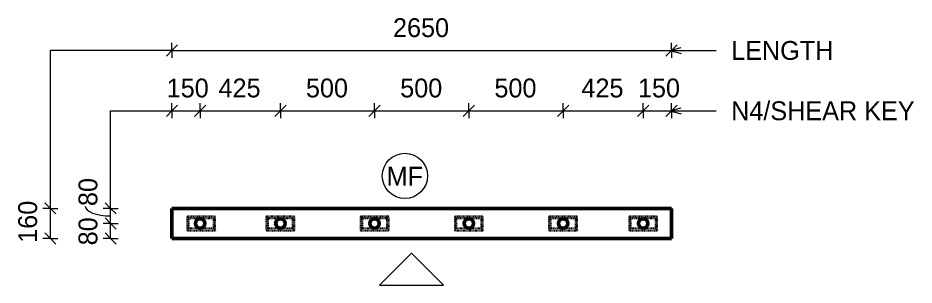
# Model space of a CAD drawing. Header units: millimetres. Extents: x 35092 to 49551, y -62783 to -4705.
# Drawn here: x 38309 to 43063, y -62580 to -61163 of the extents above; entities that cross this region are included whole.
import ezdxf

# ---------------------------------------------------------------- set-up
doc = ezdxf.new("R2010")
doc.units = ezdxf.units.MM
doc.linetypes.add('Dash', pattern=[6.36, 3.18, -3.18])
for name, color, linetype, lineweight in [('A-ANNO-DIMS', 211, 'Continuous', 9), ('A-ANNO-DIMS-40', 211, 'Continuous', 9), ('A-DETL-MBND', 5, 'Continuous', 18), ('A-WALL', 113, 'Continuous', 25), ('A-WALL-HDLN', 110, 'Dash', 25), ('G-ANNO-TEXT', 231, 'Continuous', 9)]:
    doc.layers.add(name, color=color, linetype=linetype, lineweight=lineweight)
doc.styles.add('Nirmala UI Semilight', font='NirmalaS.ttf', dxfattribs={"height": 100})
doc.dimstyles.new('Diagonal_-_2_5mm_NI_UI', dxfattribs={"dimscale": 304.8, "dimtxt": 104.736395, "dimasz": 0.19685, "dimexe": 0.131234, "dimexo": 0.0625, "dimgap": 0.131234, "dimtad": 1, "dimdec": 4, "dimzin": 0, "dimdsep": 46, "dimtxsty": 'Nirmala UI Semilight', "dimblk1": 'OBLIQUE', "dimblk2": 'OBLIQUE', "dimsah": 1, "dimcen": 0.09, "dimazin": 0, "dimtfac": 1, "dimtdec": 4, "dimtix": 1, "dimtmove": 0, "dimatfit": 3, "dimfxl": 0.131234, "dimfxlon": 1, "dimtvp": 1, "dimtolj": 1, "dimtzin": 0, "dimarcsym": 2})
doc.dimstyles.new('Diagonal_-_2_5mm_NI_UI_1', dxfattribs={"dimscale": 304.8, "dimtxt": 104.736395, "dimasz": 0.19685, "dimexe": 0.131234, "dimexo": 0.0625, "dimgap": 0.131234, "dimtad": 1, "dimdec": 4, "dimzin": 0, "dimdsep": 46, "dimtxsty": 'Nirmala UI Semilight', "dimblk1": 'OBLIQUE', "dimblk2": 'OBLIQUE', "dimsah": 1, "dimcen": 0.09, "dimazin": 0, "dimtfac": 1, "dimtdec": 4, "dimtix": 1, "dimtmove": 1, "dimatfit": 3, "dimfxl": 0.131234, "dimfxlon": 1, "dimtvp": 1, "dimtolj": 1, "dimtzin": 0, "dimarcsym": 2})

# ---------------------------------------------------------------- blocks, each defined once
blk = doc.blocks.new('DIMBLOCK1-Elevation Top1')
at = {"layer": 'A-ANNO-DIMS-40'}
for p, q in [((39126.1, -61335.3), (39126.1, -61295.3)), ((39126.1, -61335.3), (39156.1, -61305.3)), ((41776.1, -61335.3), (41776.1, -61295.3)), ((41776.1, -61335.3), (41806.1, -61305.3)), ((39126.1, -61335.3), (39096.1, -61365.3)), ((39126.1, -61335.3), (41776.1, -61335.3)), ((39126.1, -61335.3), (39126.1, -61375.3)), ((41776.1, -61335.3), (41746.1, -61365.3)), ((41776.1, -61335.3), (41776.1, -61375.3))]:
    blk.add_line(p, q, dxfattribs=at)
at = {"layer": 'A-ANNO-DIMS-40', "color": 0, "insert": (40298.7, -61164.8), "char_height": 100, "width": 365.625, "attachment_point": 1, "line_spacing_factor": 1.142579, "style": 'Nirmala UI Semilight'}
blk.add_mtext('2650', dxfattribs=at)
blk = doc.blocks.new('_Oblique')
at = {"color": 0, "linetype": 'ByBlock', "lineweight": -2}
blk.add_line((-0.5, -0.5), (0.5, 0.5), dxfattribs=at)
blk = doc.blocks.new('DIMBLOCK2-Elevation Top1')
at = {"layer": 'A-ANNO-DIMS-40'}
for p, q in [((39126.1, -61655.3), (39126.1, -61615.3)), ((39275.6, -61655.3), (39275.6, -61615.3)), ((39126.1, -61655.3), (39096.1, -61685.3)), ((39126.1, -61655.3), (39156.1, -61625.3)), ((39126.1, -61655.3), (39275.6, -61655.3)), ((39126.1, -61655.3), (39126.1, -61695.3)), ((39275.6, -61655.3), (39245.6, -61685.3)), ((39275.6, -61655.3), (39305.6, -61625.3)), ((39275.6, -61655.3), (39275.6, -61695.3))]:
    blk.add_line(p, q, dxfattribs=at)
at = {"layer": 'A-ANNO-DIMS-40', "color": 0, "insert": (39098, -61484.8), "char_height": 100, "width": 246.797, "attachment_point": 1, "line_spacing_factor": 1.142579, "style": 'Nirmala UI Semilight'}
blk.add_mtext('150', dxfattribs=at)
blk = doc.blocks.new('DIMBLOCK3-Elevation Top1')
at = {"layer": 'A-ANNO-DIMS-40'}
for p, q in [((39275.6, -61655.3), (39275.6, -61615.3)), ((39701.1, -61655.3), (39701.1, -61615.3)), ((39275.6, -61655.3), (39245.6, -61685.3)), ((39275.6, -61655.3), (39305.6, -61625.3)), ((39275.6, -61655.3), (39701.1, -61655.3)), ((39275.6, -61655.3), (39275.6, -61695.3)), ((39701.1, -61655.3), (39671.1, -61685.3)), ((39701.1, -61655.3), (39731.1, -61625.3)), ((39701.1, -61655.3), (39701.1, -61695.3))]:
    blk.add_line(p, q, dxfattribs=at)
at = {"layer": 'A-ANNO-DIMS-40', "color": 0, "insert": (39373.1, -61484.8), "char_height": 100, "width": 276.504, "attachment_point": 1, "line_spacing_factor": 1.142579, "style": 'Nirmala UI Semilight'}
blk.add_mtext('425', dxfattribs=at)
blk = doc.blocks.new('DIMBLOCK4-Elevation Top1')
at = {"layer": 'A-ANNO-DIMS-40'}
for p, q in [((39701.1, -61655.3), (39701.1, -61615.3)), ((40201.1, -61655.3), (40201.1, -61615.3)), ((39701.1, -61655.3), (39671.1, -61685.3)), ((39701.1, -61655.3), (39731.1, -61625.3)), ((39701.1, -61655.3), (40201.1, -61655.3)), ((39701.1, -61655.3), (39701.1, -61695.3)), ((40201.1, -61655.3), (40171.1, -61685.3)), ((40201.1, -61655.3), (40231.1, -61625.3)), ((40201.1, -61655.3), (40201.1, -61695.3))]:
    blk.add_line(p, q, dxfattribs=at)
at = {"layer": 'A-ANNO-DIMS-40', "color": 0, "insert": (39836.8, -61484.8), "char_height": 100, "width": 274.219, "attachment_point": 1, "line_spacing_factor": 1.142579, "style": 'Nirmala UI Semilight'}
blk.add_mtext('500', dxfattribs=at)
blk = doc.blocks.new('DIMBLOCK5-Elevation Top1')
at = {"layer": 'A-ANNO-DIMS-40'}
for p, q in [((40201.1, -61655.3), (40201.1, -61615.3)), ((40701.1, -61655.3), (40701.1, -61615.3)), ((40201.1, -61655.3), (40171.1, -61685.3)), ((40201.1, -61655.3), (40231.1, -61625.3)), ((40201.1, -61655.3), (40701.1, -61655.3)), ((40201.1, -61655.3), (40201.1, -61695.3)), ((40701.1, -61655.3), (40671.1, -61685.3)), ((40701.1, -61655.3), (40731.1, -61625.3)), ((40701.1, -61655.3), (40701.1, -61695.3))]:
    blk.add_line(p, q, dxfattribs=at)
at = {"layer": 'A-ANNO-DIMS-40', "color": 0, "insert": (40336.8, -61484.8), "char_height": 100, "width": 274.219, "attachment_point": 1, "line_spacing_factor": 1.142579, "style": 'Nirmala UI Semilight'}
blk.add_mtext('500', dxfattribs=at)
blk = doc.blocks.new('DIMBLOCK6-Elevation Top1')
at = {"layer": 'A-ANNO-DIMS-40'}
for p, q in [((40701.1, -61655.3), (40701.1, -61615.3)), ((41201.1, -61655.3), (41201.1, -61615.3)), ((40701.1, -61655.3), (40671.1, -61685.3)), ((40701.1, -61655.3), (40731.1, -61625.3)), ((40701.1, -61655.3), (41201.1, -61655.3)), ((40701.1, -61655.3), (40701.1, -61695.3)), ((41201.1, -61655.3), (41171.1, -61685.3)), ((41201.1, -61655.3), (41231.1, -61625.3)), ((41201.1, -61655.3), (41201.1, -61695.3))]:
    blk.add_line(p, q, dxfattribs=at)
at = {"layer": 'A-ANNO-DIMS-40', "color": 0, "insert": (40836.8, -61484.8), "char_height": 100, "width": 274.219, "attachment_point": 1, "line_spacing_factor": 1.142579, "style": 'Nirmala UI Semilight'}
blk.add_mtext('500', dxfattribs=at)
blk = doc.blocks.new('DIMBLOCK7-Elevation Top1')
at = {"layer": 'A-ANNO-DIMS-40'}
for p, q in [((41201.1, -61655.3), (41201.1, -61615.3)), ((41626.1, -61655.3), (41626.1, -61615.3)), ((41201.1, -61655.3), (41171.1, -61685.3)), ((41201.1, -61655.3), (41231.1, -61625.3)), ((41201.1, -61655.3), (41626.1, -61655.3)), ((41201.1, -61655.3), (41201.1, -61695.3)), ((41626.1, -61655.3), (41596.1, -61685.3)), ((41626.1, -61655.3), (41656.1, -61625.3)), ((41626.1, -61655.3), (41626.1, -61695.3))]:
    blk.add_line(p, q, dxfattribs=at)
at = {"layer": 'A-ANNO-DIMS-40', "color": 0, "insert": (41298.3, -61484.8), "char_height": 100, "width": 276.504, "attachment_point": 1, "line_spacing_factor": 1.142579, "style": 'Nirmala UI Semilight'}
blk.add_mtext('425', dxfattribs=at)
blk = doc.blocks.new('DIMBLOCK8-Elevation Top1')
at = {"layer": 'A-ANNO-DIMS-40'}
for p, q in [((41626.1, -61655.3), (41626.1, -61615.3)), ((41776.1, -61655.3), (41776.1, -61615.3)), ((41626.1, -61655.3), (41596.1, -61685.3)), ((41626.1, -61655.3), (41656.1, -61625.3)), ((41626.1, -61655.3), (41776.1, -61655.3)), ((41626.1, -61655.3), (41626.1, -61695.3)), ((41776.1, -61655.3), (41746.1, -61685.3)), ((41776.1, -61655.3), (41806.1, -61625.3)), ((41776.1, -61655.3), (41776.1, -61695.3))]:
    blk.add_line(p, q, dxfattribs=at)
at = {"layer": 'A-ANNO-DIMS-40', "color": 0, "insert": (41598.2, -61484.8), "char_height": 100, "width": 246.797, "attachment_point": 1, "line_spacing_factor": 1.142579, "style": 'Nirmala UI Semilight'}
blk.add_mtext('150', dxfattribs=at)
blk = doc.blocks.new('DIMBLOCK9-Elevation Top1')
at = {"layer": 'A-ANNO-DIMS-40'}
for p, q in [((38480.7, -62173), (38440.7, -62173)), ((38480.7, -62173), (38450.7, -62143)), ((38480.7, -62333), (38480.7, -62173)), ((38480.7, -62173), (38510.7, -62203)), ((38480.7, -62173), (38520.7, -62173)), ((38480.7, -62333), (38450.7, -62303)), ((38480.7, -62333), (38440.7, -62333)), ((38480.7, -62333), (38510.7, -62363)), ((38480.7, -62333), (38520.7, -62333))]:
    blk.add_line(p, q, dxfattribs=at)
at = {"layer": 'A-ANNO-DIMS-40', "color": 0, "insert": (38310.2, -62355.9), "char_height": 100, "width": 246.797, "attachment_point": 1, "rotation": 90, "line_spacing_factor": 1.142579, "style": 'Nirmala UI Semilight'}
blk.add_mtext('160', dxfattribs=at)
blk = doc.blocks.new('DIMBLOCK10-Elevation Top1')
at = {"layer": 'A-ANNO-DIMS-40'}
for p, q in [((38800.7, -62253), (38770.7, -62223)), ((38800.7, -62253), (38760.7, -62253)), ((38800.7, -62333), (38800.7, -62253)), ((38800.7, -62253), (38830.7, -62283)), ((38800.7, -62253), (38840.7, -62253)), ((38800.7, -62333), (38770.7, -62303)), ((38800.7, -62333), (38760.7, -62333)), ((38800.7, -62333), (38830.7, -62363)), ((38800.7, -62333), (38840.7, -62333))]:
    blk.add_line(p, q, dxfattribs=at)
at = {"layer": 'A-ANNO-DIMS-40', "color": 0, "insert": (38630.2, -62369.2), "char_height": 100, "width": 182.813, "attachment_point": 1, "rotation": 90, "line_spacing_factor": 1.142579, "style": 'Nirmala UI Semilight'}
blk.add_mtext('80', dxfattribs=at)
blk = doc.blocks.new('DIMBLOCK11-Elevation Top1')
at = {"layer": 'A-ANNO-DIMS-40'}
for p, q in [((38800.7, -62173), (38760.7, -62173)), ((38800.7, -62173), (38770.7, -62143)), ((38800.7, -62253), (38800.7, -62173)), ((38800.7, -62173), (38830.7, -62203)), ((38800.7, -62173), (38840.7, -62173)), ((38800.7, -62253), (38770.7, -62223)), ((38800.7, -62253), (38760.7, -62253)), ((38800.7, -62253), (38830.7, -62283)), ((38800.7, -62253), (38840.7, -62253))]:
    blk.add_line(p, q, dxfattribs=at)
blk.add_ellipse((38800.7, -62160.9), major_axis=(135.2, 0), ratio=0.385521, start_param=3.141593, end_param=4.712389, dxfattribs=at)
at = {"layer": 'A-ANNO-DIMS-40', "color": 0, "insert": (38630.2, -62160.9), "char_height": 100, "width": 182.813, "attachment_point": 1, "rotation": 90, "line_spacing_factor": 1.142579, "style": 'Nirmala UI Semilight'}
blk.add_mtext('80', dxfattribs=at)

msp = doc.modelspace()

# ---------------------------------------------------------------- linework, layer by layer
at = {"layer": 'A-DETL-MBND'}
for p, q in [((38480.6589, -62173.04259), (38480.6589, -61335.2547)), ((39126.05354, -61335.2547), (38480.6589, -61335.2547)), ((38800.6589, -62173.04259), (38800.6589, -61655.2547)), ((38800.6589, -61655.2547), (39126.05354, -61655.2547)), ((40396.02314, -62410.19233), (40226.31751, -62579.89796)), ((40565.72877, -62579.89796), (40396.02314, -62410.19233)), ((40226.31751, -62579.89796), (40565.72877, -62579.89796))]:
    msp.add_line(p, q, dxfattribs=at)
msp.add_circle((40361.79849, -62000.80697), 120, dxfattribs=at)
at = {"layer": 'A-WALL', "lineweight": 50}
for p, q in [((41776.05354, -62173.04259), (39126.05354, -62173.04259)), ((39126.05354, -62173.04259), (39126.05354, -62333.04259)), ((41776.05354, -62333.04259), (41776.05354, -62173.04259)), ((39126.05354, -62333.04259), (41776.05354, -62333.04259))]:
    msp.add_line(p, q, dxfattribs=at)
for centre, start, end in [((39275.55354, -62253.04259), 90, 270), ((39275.55354, -62253.04259), 270, 90), ((39701.05354, -62253.04259), 90, 270), ((39701.05354, -62253.04259), 270, 90), ((40201.05354, -62253.04259), 90, 270), ((40201.05354, -62253.04259), 270, 90), ((40701.05354, -62253.04259), 90, 270), ((40701.05354, -62253.04259), 270, 90), ((41201.05354, -62253.04259), 90, 270), ((41201.05354, -62253.04259), 270, 90), ((41626.05354, -62253.04259), 90, 270), ((41626.05354, -62253.04259), 270, 90)]:
    msp.add_arc(centre, 25, start, end, dxfattribs=at)
at = {"layer": 'A-WALL-HDLN'}
for p, q in [((39356.05354, -62215.54259), (39206.05354, -62215.54259)), ((39206.05354, -62215.54259), (39206.05354, -62290.54259)), ((39216.05354, -62225.54259), (39206.05354, -62215.54259)), ((39216.05354, -62225.54259), (39346.05354, -62225.54259)), ((39216.05354, -62280.54259), (39216.05354, -62225.54259)), ((39356.05354, -62215.54259), (39346.05354, -62225.54259)), ((39346.05354, -62225.54259), (39346.05354, -62280.54259)), ((39356.05354, -62290.54259), (39356.05354, -62215.54259)), ((39776.05354, -62215.54259), (39626.05354, -62215.54259)), ((39626.05354, -62215.54259), (39626.05354, -62290.54259)), ((39636.05354, -62225.54259), (39626.05354, -62215.54259)), ((39636.05354, -62225.54259), (39766.05354, -62225.54259)), ((39636.05354, -62280.54259), (39636.05354, -62225.54259)), ((39776.05354, -62215.54259), (39766.05354, -62225.54259)), ((39766.05354, -62225.54259), (39766.05354, -62280.54259)), ((39776.05354, -62290.54259), (39776.05354, -62215.54259)), ((40276.05354, -62215.54259), (40126.05354, -62215.54259)), ((40126.05354, -62215.54259), (40126.05354, -62290.54259)), ((40136.05354, -62225.54259), (40126.05354, -62215.54259)), ((40136.05354, -62225.54259), (40266.05354, -62225.54259)), ((40136.05354, -62280.54259), (40136.05354, -62225.54259)), ((40276.05354, -62215.54259), (40266.05354, -62225.54259)), ((40266.05354, -62225.54259), (40266.05354, -62280.54259)), ((40276.05354, -62290.54259), (40276.05354, -62215.54259)), ((40776.05354, -62215.54259), (40626.05354, -62215.54259)), ((40626.05354, -62215.54259), (40626.05354, -62290.54259)), ((40636.05354, -62225.54259), (40626.05354, -62215.54259)), ((40636.05354, -62225.54259), (40766.05354, -62225.54259)), ((40636.05354, -62280.54259), (40636.05354, -62225.54259)), ((40776.05354, -62215.54259), (40766.05354, -62225.54259)), ((40766.05354, -62225.54259), (40766.05354, -62280.54259)), ((40776.05354, -62290.54259), (40776.05354, -62215.54259)), ((41276.05354, -62215.54259), (41126.05354, -62215.54259)), ((41126.05354, -62215.54259), (41126.05354, -62290.54259)), ((41136.05354, -62225.54259), (41126.05354, -62215.54259)), ((41136.05354, -62225.54259), (41266.05354, -62225.54259)), ((41136.05354, -62280.54259), (41136.05354, -62225.54259)), ((41276.05354, -62215.54259), (41266.05354, -62225.54259)), ((41266.05354, -62225.54259), (41266.05354, -62280.54259)), ((41276.05354, -62290.54259), (41276.05354, -62215.54259)), ((41701.05354, -62215.54259), (41551.05354, -62215.54259)), ((41551.05354, -62215.54259), (41551.05354, -62290.54259)), ((41561.05354, -62225.54259), (41551.05354, -62215.54259)), ((41561.05354, -62225.54259), (41691.05354, -62225.54259)), ((41561.05354, -62280.54259), (41561.05354, -62225.54259)), ((41701.05354, -62215.54259), (41691.05354, -62225.54259)), ((41691.05354, -62225.54259), (41691.05354, -62280.54259)), ((41701.05354, -62290.54259), (41701.05354, -62215.54259)), ((39216.05354, -62280.54259), (39206.05354, -62290.54259)), ((39346.05354, -62280.54259), (39216.05354, -62280.54259)), ((39346.05354, -62280.54259), (39356.05354, -62290.54259)), ((39636.05354, -62280.54259), (39626.05354, -62290.54259)), ((39766.05354, -62280.54259), (39636.05354, -62280.54259)), ((39766.05354, -62280.54259), (39776.05354, -62290.54259)), ((40136.05354, -62280.54259), (40126.05354, -62290.54259)), ((40266.05354, -62280.54259), (40136.05354, -62280.54259)), ((40266.05354, -62280.54259), (40276.05354, -62290.54259)), ((40636.05354, -62280.54259), (40626.05354, -62290.54259)), ((40766.05354, -62280.54259), (40636.05354, -62280.54259)), ((40766.05354, -62280.54259), (40776.05354, -62290.54259)), ((41136.05354, -62280.54259), (41126.05354, -62290.54259)), ((41266.05354, -62280.54259), (41136.05354, -62280.54259)), ((41266.05354, -62280.54259), (41276.05354, -62290.54259)), ((41561.05354, -62280.54259), (41551.05354, -62290.54259)), ((41691.05354, -62280.54259), (41561.05354, -62280.54259)), ((41691.05354, -62280.54259), (41701.05354, -62290.54259)), ((39206.05354, -62290.54259), (39356.05354, -62290.54259)), ((39626.05354, -62290.54259), (39776.05354, -62290.54259)), ((40126.05354, -62290.54259), (40276.05354, -62290.54259)), ((40626.05354, -62290.54259), (40776.05354, -62290.54259)), ((41126.05354, -62290.54259), (41276.05354, -62290.54259)), ((41551.05354, -62290.54259), (41701.05354, -62290.54259))]:
    msp.add_line(p, q, dxfattribs=at)
at = {"layer": 'G-ANNO-TEXT', "color": 7}
for p, q in [((41768.12251, -61335.61753), (41828.12251, -61319.54058)), ((41768.12251, -61335.61753), (41828.12251, -61351.69449)), ((41768.12251, -61335.61753), (42012.62581, -61335.61753)), ((41768.12251, -61655.61753), (41828.12251, -61639.54058)), ((41768.12251, -61655.61753), (41828.12251, -61671.69449)), ((41768.12251, -61655.61753), (42012.62581, -61655.61753))]:
    msp.add_line(p, q, dxfattribs=at)

# ---------------------------------------------------------------- texts
at = {"layer": 'G-ANNO-TEXT', "color": 7, "char_height": 100, "attachment_point": 1, "style": 'Nirmala UI Semilight'}
for s, insert, width in [('LENGTH', (42092.62581, -61285.61753), 612.48925), ('N4/SHEAR KEY', (42092.62581, -61605.61753), 1103.122), ('MF', (40264.89327, -61952.89054), 227.67925)]:
    msp.add_mtext(s, dxfattribs=dict(at, insert=insert, width=width))

# ---------------------------------------------------------------- dimensions: what is measured, and where the dimension line sits
at = {"layer": 'A-ANNO-DIMS'}
for base, p1, p2, override, picture, middle in [((41776.05354, -61335.2547), (39126.05354, -61375.2547), (41776.05354, -61375.2547), {"dimpost": '<>', "dimfxl": 2650}, 'DIMBLOCK1-Elevation Top1', (40451.05354, -61243.54619)), ((39275.55354, -61655.2547), (39126.05354, -61695.2547), (39275.55354, -61695.2547), {"dimpost": '<>', "dimfxl": 149.5}, 'DIMBLOCK2-Elevation Top1', (39200.80354, -61563.30212)), ((39701.05354, -61655.2547), (39275.55354, -61695.2547), (39701.05354, -61695.2547), {"dimpost": '<>', "dimfxl": 425.5}, 'DIMBLOCK3-Elevation Top1', (39488.30354, -61563.58106)), ((40201.05354, -61655.2547), (39701.05354, -61695.2547), (40201.05354, -61695.2547), {"dimpost": '<>', "dimfxl": 500}, 'DIMBLOCK4-Elevation Top1', (39951.05354, -61563.58106)), ((40701.05354, -61655.2547), (40201.05354, -61695.2547), (40701.05354, -61695.2547), {"dimpost": '<>', "dimfxl": 500}, 'DIMBLOCK5-Elevation Top1', (40451.05354, -61563.58106)), ((41201.05354, -61655.2547), (40701.05354, -61695.2547), (41201.05354, -61695.2547), {"dimpost": '<>', "dimfxl": 500}, 'DIMBLOCK6-Elevation Top1', (40951.05354, -61563.58106)), ((41626.05354, -61655.2547), (41201.05354, -61695.2547), (41626.05354, -61695.2547), {"dimpost": '<>', "dimfxl": 425}, 'DIMBLOCK7-Elevation Top1', (41413.55354, -61563.58106)), ((41776.05354, -61655.2547), (41626.05354, -61695.2547), (41776.05354, -61695.2547), {"dimpost": '<>', "dimfxl": 150}, 'DIMBLOCK8-Elevation Top1', (41701.05354, -61563.30212))]:
    dim = msp.add_linear_dim(base=base, p1=p1, p2=p2, dimstyle='Diagonal_-_2_5mm_NI_UI', override=override, dxfattribs=at)
    dim.commit()
    dim.dimension.update_dxf_attribs({"geometry": picture, "text_midpoint": middle})
dim = msp.add_linear_dim(base=(38800.6589, -62173.04259), p1=(38840.6589, -62253.04259), p2=(38840.6589, -62173.04259), angle=90, dimstyle='Diagonal_-_2_5mm_NI_UI_1', override={"dimpost": '<>', "dimfxl": 80}, dxfattribs=at)
dim.commit()
dim.dimension.update_dxf_attribs({"geometry": 'DIMBLOCK11-Elevation Top1', "text_midpoint": (38696.8568, -62069.50808), "dimtype": 160, "text_rotation": 90})
for base, p1, p2, override, picture, middle in [((38480.6589, -62173.04259), (38520.6589, -62333.04259), (38520.6589, -62173.04259), {"dimpost": '<>', "dimfxl": 160}, 'DIMBLOCK9-Elevation Top1', (38388.67145, -62253.04259)), ((38800.6589, -62253.04259), (38840.6589, -62333.04259), (38840.6589, -62253.04259), {"dimpost": '<>', "dimfxl": 80}, 'DIMBLOCK10-Elevation Top1', (38708.98526, -62293.04259))]:
    dim = msp.add_linear_dim(base=base, p1=p1, p2=p2, angle=90, dimstyle='Diagonal_-_2_5mm_NI_UI', override=override, dxfattribs=at)
    dim.commit()
    dim.dimension.update_dxf_attribs({"geometry": picture, "text_midpoint": middle})

doc.saveas('drawing.dxf')
